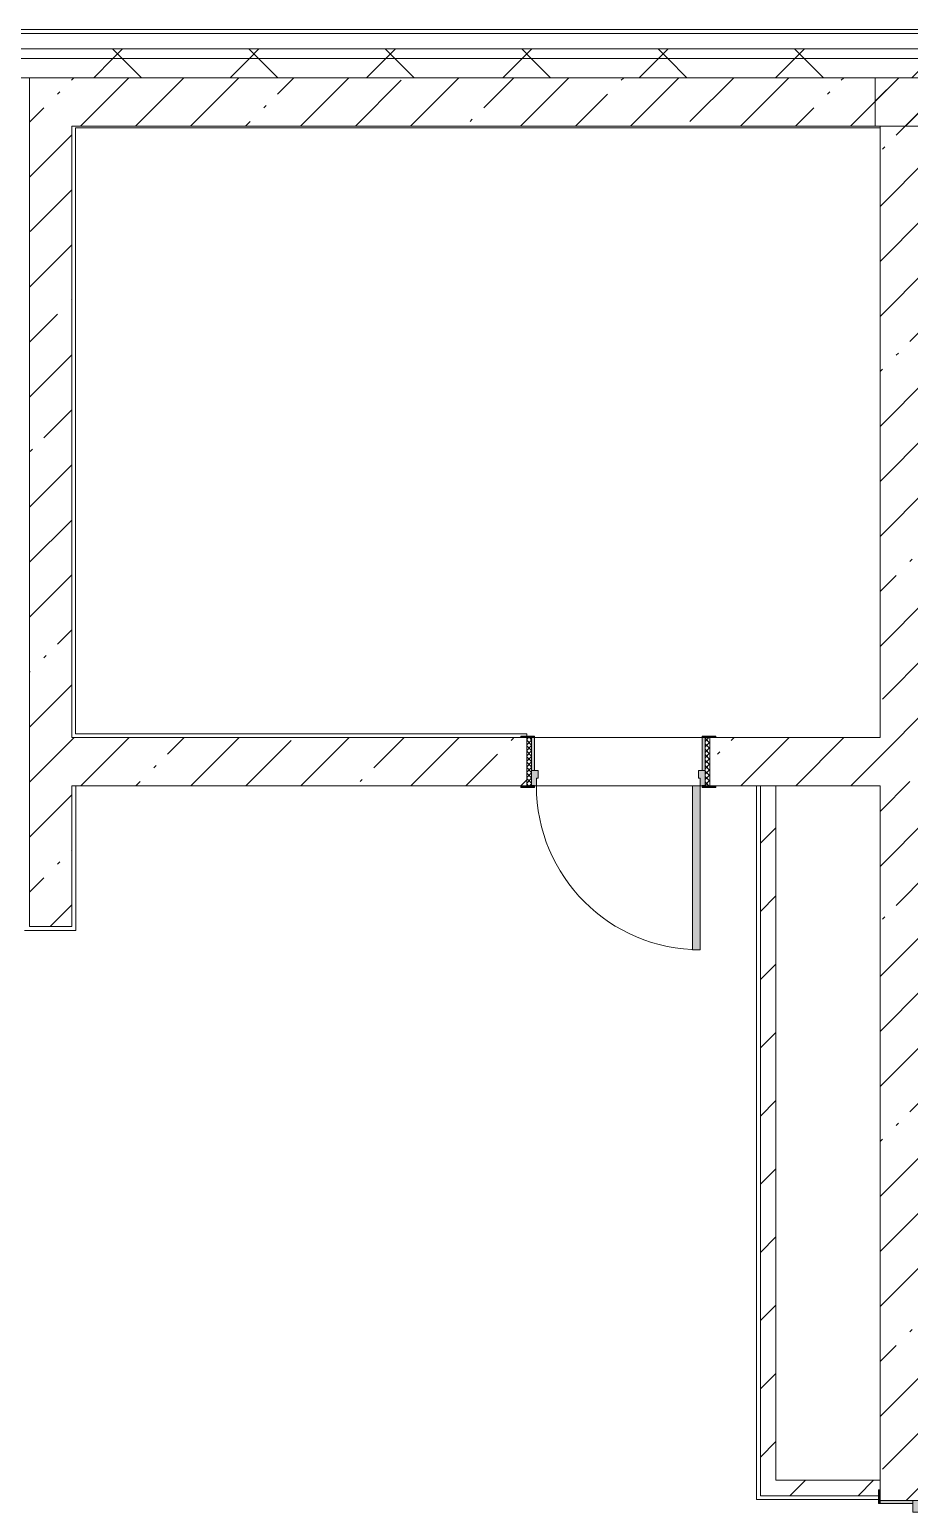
# Model space of a CAD drawing. Header units: millimetres. Extents: x 2623 to 216772, y -8553 to 29000.
# Drawn here: x 174512 to 179075, y 19695 to 27350 of the extents above; entities that cross this region are included whole.
import ezdxf

# ---------------------------------------------------------------- set-up
doc = ezdxf.new("R2010")
doc.units = ezdxf.units.MM
for name, color, linetype, lineweight, true_color in [('A-DOOR-3', 7, 'Continuous', 5, 0xaaaaaa), ('A-DOOR-4', 7, 'Continuous', 5, 0xe2e2e2), ('A-DOOR-FRAM-3', 7, 'Continuous', 5, 0xe2e2e2), ('A-DOOR-FRAM-4', 7, 'Continuous', 5, 0xaaaaaa), ('A-FLOR-3', 7, 'Continuous', 5, 0xaaaaaa)]:
    doc.layers.add(name, color=color, linetype=linetype, lineweight=lineweight, true_color=true_color)
for name, color, linetype, lineweight in [('A-WALL', 7, 'Continuous', 9), ('A-WALL-3', 7, 'Continuous', 5), ('I-WALL-4', 7, 'Continuous', 5)]:
    doc.layers.add(name, color=color, linetype=linetype, lineweight=lineweight)
pattern_1 = [(45, (89762.2, 0), (-353.5534, 353.5534), []), (135, (89762.2, 0), (-353.5534, -353.5534), [])]
pattern_2 = [(45, (89762.2, 0), (-285.1231, 285.1231), []), (45, (90047.3, 0), (-285.1231, 285.1231), [504.031, -100.806, 16.764, -84.042])]
pattern_3 = [(45, (89762.2, 0), (-176.7767, 176.7767), [])]

# ---------------------------------------------------------------- blocks, each defined once
blk = doc.blocks.new('110_Дверь_СКБ_2Ст - Д-1_л_Лестничная клетка EIS60 2-32359692-3_1_2_птичка')
at = {"layer": 'A-DOOR-4'}
for points in [[(662.5, 125), (662.5, 1025), (612.5, 1025), (612.5, 125)], [(-587.5, 525), (-637.5, 525), (-637.5, 125), (-587.5, 125)], [(712.5, -125), (712.5, 45), (697.5, 45), (697.5, -125)]]:
    blk.add_hatch(color=256, dxfattribs=at).paths.add_polyline_path(points)
h = blk.add_hatch(color=256, dxfattribs=at)
h.paths.add_polyline_path([(712.5, 125), (662.5, 125), (662.5, 75), (652.5, 75), (652.5, 45), (712.5, 45)])
h.paths.add_polyline_path([(-627.5, 45), (-627.5, 75), (-637.5, 75), (-637.5, 125), (-687.5, 125), (-687.5, 45)])
at = {"layer": 'A-DOOR-FRAM-3'}
for points in [[(-672.5, 125), (-672.5, 133), (-742.5, 133), (-742.5, 125)], [(767.5, 125), (767.5, 133), (697.5, 133), (697.5, 125)], [(-672.5, -125), (-672.5, 45), (-687.5, 45), (-687.5, -125)], [(-672.5, -133), (-672.5, -125), (-742.5, -125), (-742.5, -133)], [(767.5, -133), (767.5, -125), (697.5, -125), (697.5, -133)]]:
    blk.add_hatch(color=256, dxfattribs=at).paths.add_polyline_path(points)
at = {"layer": 'A-DOOR-3'}
for p, q in [((662.5, 1025), (612.5, 1025)), ((612.5, 1025), (612.5, 125)), ((662.5, 125), (662.5, 1025)), ((-637.5, 525), (-637.5, 125)), ((-587.5, 525), (-637.5, 525)), ((-587.5, 125), (-587.5, 525)), ((-637.5, 125), (-587.5, 125)), ((612.5, 125), (662.5, 125))]:
    blk.add_line(p, q, dxfattribs=at)
for centre, radius, start, end in [((662.5, 125), 900, 90, 180), ((-637.5, 125), 400, 360, 90)]:
    blk.add_arc(centre, radius, start, end, dxfattribs=at)
at = {"layer": 'A-DOOR-FRAM-4'}
for p, q in [((-672.5, 133), (-742.5, 133)), ((-742.5, 133), (-742.5, 125)), ((-742.5, 125), (-672.5, 125)), ((-637.5, 125), (-687.5, 125)), ((-687.5, 125), (-687.5, 45)), ((-672.5, 125), (-672.5, 133)), ((-637.5, 75), (-637.5, 125)), ((662.5, 125), (662.5, 75)), ((712.5, 125), (662.5, 125)), ((767.5, 133), (697.5, 133)), ((697.5, 133), (697.5, 125)), ((697.5, 125), (767.5, 125)), ((712.5, 45), (712.5, 125)), ((767.5, 125), (767.5, 133)), ((-687.5, 45), (-627.5, 45)), ((-672.5, 45), (-687.5, 45)), ((-687.5, 45), (-687.5, -125)), ((-672.5, -125), (-672.5, 45)), ((-627.5, 75), (-637.5, 75)), ((-627.5, 45), (-627.5, 75)), ((662.5, 75), (652.5, 75)), ((652.5, 75), (652.5, 45)), ((652.5, 45), (712.5, 45)), ((712.5, 45), (697.5, 45)), ((697.5, 45), (697.5, -125)), ((712.5, -125), (712.5, 45)), ((-672.5, -125), (-742.5, -125)), ((-742.5, -125), (-742.5, -133)), ((-742.5, -133), (-672.5, -133)), ((-687.5, -125), (-672.5, -125)), ((-672.5, -133), (-672.5, -125)), ((697.5, -125), (712.5, -125)), ((767.5, -125), (697.5, -125)), ((697.5, -125), (697.5, -133)), ((697.5, -133), (767.5, -133)), ((767.5, -133), (767.5, -125))]:
    blk.add_line(p, q, dxfattribs=at)
blk = doc.blocks.new('110_Дверь_СКБ_1Ст_Внутренняя1 - Д-8а 950x2100h _книгохранилище_ огнестойкая дверь_-32656878-3_1_2_птичка')
at = {"layer": 'A-DOOR-3'}
h = blk.add_hatch(dxfattribs=at)
h.set_pattern_fill('FP_187', color=256, style=0, pattern_type=2)
h.set_pattern_definition([(225, (1826.41, -189.685), (-14.14214, 14.14214), []), (135, (1826.41, -189.685), (14.14214, 14.14214), [])])
h.paths.add_polyline_path([(487.5, -125), (487.5, 125), (462.5, 125), (462.5, -125)])
at = {"layer": 'A-DOOR-4'}
h = blk.add_hatch(color=256, dxfattribs=at)
h.paths.add_polyline_path([(462.5, -125), (462.5, -45), (427.5, -45), (427.5, -85), (437.5, -85), (437.5, -125)])
h.paths.add_polyline_path([(-437.5, -125), (-412.5, -125), (-412.5, -85), (-402.5, -85), (-402.5, -45), (-437.5, -45)])
at = {"layer": 'A-DOOR-FRAM-3'}
for points in [[(-422.5, 125), (-422.5, 133), (-492.5, 133), (-492.5, 125)], [(-422.5, -45), (-422.5, 125), (-437.5, 125), (-437.5, -45)], [(517.5, 125), (517.5, 133), (447.5, 133), (447.5, 125)], [(462.5, -45), (462.5, 125), (447.5, 125), (447.5, -45)], [(-422.5, -133), (-422.5, -125), (-492.5, -125), (-492.5, -133)], [(437.5, -975), (437.5, -125), (397.5, -125), (397.5, -975)], [(517.5, -133), (517.5, -125), (447.5, -125), (447.5, -133)]]:
    blk.add_hatch(color=256, dxfattribs=at).paths.add_polyline_path(points)
at = {"layer": 'A-DOOR-FRAM-4'}
h = blk.add_hatch(dxfattribs=at)
h.set_pattern_fill('FP_188', color=256, style=0, pattern_type=2)
h.set_pattern_definition([(315, (-296.384, -189.685), (-14.1421, -14.1421), []), (225, (-296.384, -189.685), (-14.1421, 14.1421), [])])
h.paths.add_polyline_path([(-437.5, -125), (-437.5, 125), (-462.5, 125), (-462.5, -125)])
at = {"layer": 'A-DOOR-3'}
for p, q in [((397.5, -125), (437.5, -125)), ((397.5, -975), (397.5, -125)), ((437.5, -125), (437.5, -975)), ((437.5, -975), (397.5, -975))]:
    blk.add_line(p, q, dxfattribs=at)
blk.add_arc((437.5, -125), 850, 180, 270, dxfattribs=at)
at = {"layer": 'A-DOOR-FRAM-4'}
for p, q in [((-492.5, 133), (-422.5, 133)), ((-492.5, 125), (-492.5, 133)), ((-422.5, 125), (-492.5, 125)), ((-462.5, 125), (-437.5, 125)), ((-462.5, -125), (-462.5, 125)), ((-437.5, 125), (-437.5, -125)), ((-437.5, 125), (-422.5, 125)), ((-437.5, -45), (-437.5, 125)), ((-422.5, 133), (-422.5, 125)), ((-422.5, 125), (-422.5, -45)), ((447.5, 125), (447.5, 133)), ((447.5, 133), (517.5, 133)), ((447.5, -45), (447.5, 125)), ((447.5, 125), (462.5, 125)), ((517.5, 125), (447.5, 125)), ((462.5, -125), (462.5, 125)), ((462.5, 125), (487.5, 125)), ((462.5, 125), (462.5, -45)), ((487.5, 125), (487.5, -125)), ((517.5, 133), (517.5, 125)), ((-437.5, -45), (-402.5, -45)), ((-437.5, -125), (-437.5, -45)), ((-422.5, -45), (-437.5, -45)), ((-402.5, -45), (-402.5, -85)), ((427.5, -45), (462.5, -45)), ((427.5, -85), (427.5, -45)), ((462.5, -45), (447.5, -45)), ((462.5, -45), (462.5, -125)), ((-492.5, -125), (-422.5, -125)), ((-492.5, -133), (-492.5, -125)), ((-422.5, -133), (-492.5, -133)), ((-437.5, -125), (-462.5, -125)), ((-437.5, -124), (-422.5, -124)), ((-437.5, -125), (-437.5, -124)), ((-412.5, -125), (-437.5, -125)), ((-422.5, -125), (-437.5, -125)), ((-422.5, -124), (-422.5, -125)), ((-422.5, -125), (-422.5, -133)), ((-412.5, -85), (-412.5, -125)), ((-402.5, -85), (-412.5, -85)), ((437.5, -85), (427.5, -85)), ((437.5, -125), (437.5, -85)), ((462.5, -125), (437.5, -125)), ((447.5, -125), (447.5, -124)), ((447.5, -124), (462.5, -124)), ((462.5, -125), (447.5, -125)), ((447.5, -133), (447.5, -125)), ((447.5, -125), (517.5, -125)), ((517.5, -133), (447.5, -133)), ((462.5, -124), (462.5, -125)), ((487.5, -125), (462.5, -125)), ((517.5, -125), (517.5, -133))]:
    blk.add_line(p, q, dxfattribs=at)

msp = doc.modelspace()

# ---------------------------------------------------------------- hatches: boundary and pattern name
at = {"layer": 'A-WALL-3'}
h = msp.add_hatch(dxfattribs=at)
h.set_pattern_fill('FP_105', color=256, style=0, pattern_type=2)
h.set_pattern_definition(pattern_1)
h.paths.add_polyline_path([(182922.2, 27200), (182972.2, 27200), (182972.2, 27250), (174332.2, 27250), (174332.2, 27200), (182054.8, 27200)])
h = msp.add_hatch(dxfattribs=at)
h.set_pattern_fill('FP_105', color=256, style=0, pattern_type=2)
h.set_pattern_definition(pattern_1)
h.paths.add_polyline_path([(182822.2, 27100), (182922.2, 27100), (182922.2, 27200), (174332.2, 27200), (174332.2, 27100), (182054.8, 27100)])
at = {"layer": 'I-WALL-4'}
h = msp.add_hatch(dxfattribs=at)
h.set_pattern_fill('FP_101', color=256, style=0, pattern_type=2)
h.set_pattern_definition(pattern_2)
h.paths.add_polyline_path([(178922.2, 26850), (178922.2, 27100), (174512.2, 27100), (174512.2, 26850), (176461.6, 26850)])
h = msp.add_hatch(dxfattribs=at)
h.set_pattern_fill('FP_101', color=256, style=0, pattern_type=2)
h.set_pattern_definition(pattern_2)
h.paths.add_polyline_path([(182572.2, 26850), (182572.2, 27100), (178897.2, 27100), (178897.2, 26850), (182054.8, 26850)])
h = msp.add_hatch(dxfattribs=at)
h.set_pattern_fill('FP_101', color=256, style=0, pattern_type=2)
h.set_pattern_definition(pattern_2)
h.paths.add_polyline_path([(178922.2, 17270), (179172.2, 17270), (179172.2, 18325), (178922.2, 18325), (178922.2, 18162.4)])
h.paths.add_polyline_path([(178922.2, 19725), (179172.2, 19725), (179172.2, 27100), (178922.2, 27100), (178922.2, 19750)])
h = msp.add_hatch(dxfattribs=at)
h.set_pattern_fill('FP_101', color=256, style=0, pattern_type=2)
h.set_pattern_definition(pattern_2)
h.paths.add_polyline_path([(174512.2, 22700), (174732.2, 22700), (174732.2, 26850), (174512.2, 26850), (174512.2, 22790)])
h = msp.add_hatch(dxfattribs=at)
h.set_pattern_fill('FP_101', color=256, style=0, pattern_type=2)
h.set_pattern_definition(pattern_2)
h.paths.add_polyline_path([(178326, 23430), (178922.2, 23430), (178922.2, 23680), (178040.2, 23680), (178040.2, 23430), (178302.2, 23430)])
h.paths.add_polyline_path([(176461.6, 23430), (177090.2, 23430), (177090.2, 23680), (174732.2, 23680), (174732.2, 23430)])
h = msp.add_hatch(dxfattribs=at)
h.set_pattern_fill('FP_106', color=256, style=0, pattern_type=2)
h.set_pattern_definition(pattern_3)
h.paths.add_polyline_path([(178382.2, 19750), (178382.2, 23430), (178302.2, 23430), (178302.2, 19750), (178326, 19750)])
h = msp.add_hatch(dxfattribs=at)
h.set_pattern_fill('FP_106', color=256, style=0, pattern_type=2)
h.set_pattern_definition(pattern_3)
h.paths.add_polyline_path([(178382.2, 19750), (178914.2, 19750), (178914.2, 19780), (178922.2, 19780), (178922.2, 19830), (178382.2, 19830)])

# ---------------------------------------------------------------- linework, layer by layer
at = {"layer": 'A-FLOR-3'}
for p, q in [((178922.2, 26840), (174750.2, 26840)), ((174750.2, 26840), (174750.2, 23700)), ((174750.2, 23700), (177090.2, 23700)), ((177090.2, 23700), (177090.2, 23688)), ((174752.2, 23430), (174752.2, 22680)), ((178282.2, 19730), (178282.2, 23430)), ((174752.2, 22680), (174486.8, 22680)), ((178914.2, 19730), (178282.2, 19730))]:
    msp.add_line(p, q, dxfattribs=at)
at = {"layer": 'A-WALL'}
for p, q in [((183052.2, 27330), (170112.2, 27330)), ((182972.2, 27250), (170112.2, 27250)), ((182922.2, 27200), (170112.2, 27200)), ((178382.2, 23430), (178302.2, 23430)), ((178922.2, 19780), (178922.2, 19830))]:
    msp.add_line(p, q, dxfattribs=at)
at = {"layer": 'A-WALL-3'}
for p, q in [((183072.2, 27350), (166112.2, 27350)), ((170412.2, 27100), (182572.2, 27100))]:
    msp.add_line(p, q, dxfattribs=at)
at = {"layer": 'I-WALL-4'}
for p, q in [((174512.2, 27100), (174512.2, 22700)), ((178922.2, 27100), (174512.2, 27100)), ((182572.2, 27100), (178897.2, 27100)), ((178897.2, 27100), (178897.2, 26850)), ((174732.2, 23680), (174732.2, 26850)), ((174732.2, 26850), (178922.2, 26850)), ((178897.2, 26850), (182572.2, 26850)), ((178922.2, 26850), (178922.2, 23680)), ((177060.2, 23680), (174732.2, 23680)), ((177130.2, 23680), (178000.2, 23680)), ((178922.2, 23680), (178070.2, 23680)), ((174732.2, 22700), (174732.2, 23430)), ((174732.2, 23430), (177060.2, 23430)), ((177950.2, 23430), (177140.2, 23430)), ((178070.2, 23430), (178302.2, 23430)), ((178302.2, 23430), (178302.2, 19750)), ((178382.2, 19830), (178382.2, 23430)), ((178382.2, 23430), (178922.2, 23430)), ((178922.2, 23430), (178922.2, 19830)), ((174512.2, 22700), (174732.2, 22700)), ((178922.2, 19830), (178382.2, 19830)), ((178302.2, 19750), (178914.2, 19750))]:
    msp.add_line(p, q, dxfattribs=at)

# ---------------------------------------------------------------- block references
at = {"layer": 'A-DOOR-3'}
msp.add_blockref('110_Дверь_СКБ_1Ст_Внутренняя1 - Д-8а 950x2100h _книгохранилище_ огнестойкая дверь_-32656878-3_1_2_птичка', (177552.7, 23555), dxfattribs=at)
at = {"layer": 'A-DOOR-3', "rotation": 269.9999999999998}
msp.add_blockref('110_Дверь_СКБ_2Ст - Д-1_л_Лестничная клетка EIS60 2-32359692-3_1_2_птичка', (179047.2, 19037.5), dxfattribs=at)

doc.saveas('drawing.dxf')
